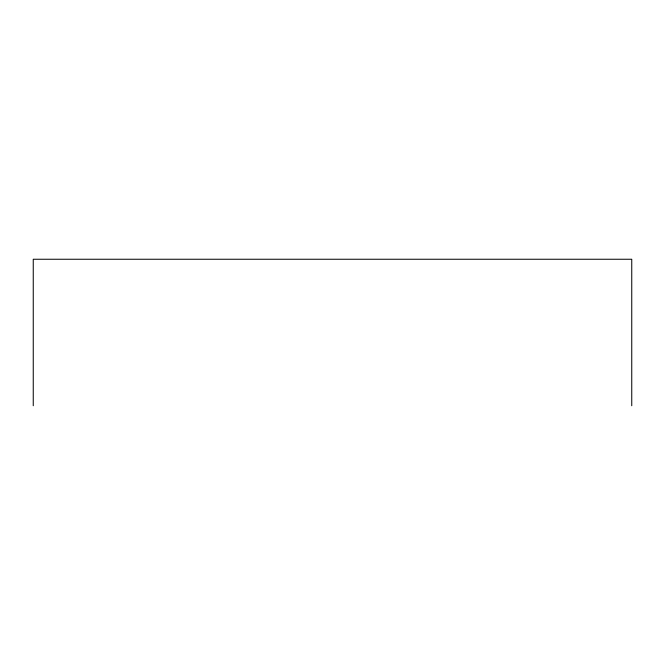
<?xml version="1.0" encoding="UTF-8"?>
<svg xmlns="http://www.w3.org/2000/svg" width="665" height="665" viewBox="0 0 665 665"><rect width="100%" height="100%" fill="white"/><g stroke="black" fill="none" stroke-linecap="round" stroke-linejoin="round"><path stroke-width="1" d="M631.75 405.75L631.75 259.25L33.25 259.25L33.25 405.75"/></g></svg>
